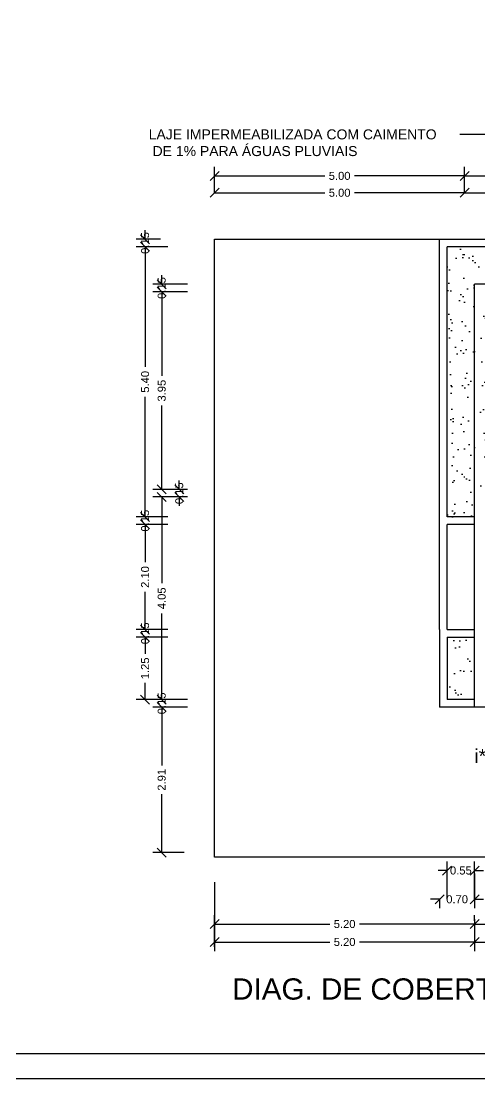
# Model space of a CAD drawing. Header units: millimetres. Extents: x 2182 to 2335, y 1488 to 1614.
# Drawn here: x 2224.01 to 2233.19, y 1552.14 to 1573.28 of the extents above; entities that cross this region are included whole.
import ezdxf
from ezdxf import colors
from ezdxf.entities.mleader import LeaderData, LeaderLine
from ezdxf.math import Vec2, Vec3

# ---------------------------------------------------------------- set-up
doc = ezdxf.new("R2010")
doc.units = ezdxf.units.MM
doc.linetypes.add('HIDDEN', pattern=[0.375, 0.25, -0.125])
for name, color, linetype in [('contraventamentos', 7, 'Continuous'), ('default', 7, 'Continuous'), ('TEXTOS', 7, 'Continuous')]:
    doc.layers.add(name, color=color, linetype=linetype)
doc.styles.add('Anotativo', font='arial.ttf')
doc.styles.add('Arial', font='arial.ttf')
doc.styles.get("Standard").update_dxf_attribs({"font": 'arial.ttf'})
doc.styles.add('Swis721 Lt BT', font='swissl.ttf')
doc.dimstyles.new('1.100', dxfattribs={"dimtxt": 0.16, "dimasz": 0.18, "dimexe": 0.18, "dimexo": 0.0625, "dimgap": 0.09, "dimtad": 0, "dimzin": 0, "dimdsep": 46, "dimtxsty": 'Anotativo', "dimblk": 'ARCHTICK', "dimcen": 0.09, "dimclrd": 1, "dimclre": 7, "dimadec": 0, "dimazin": 0, "dimtfac": 1, "dimtix": 1, "dimtofl": 0, "dimtmove": 0, "dimatfit": 3, "dimfxl": 1, "dimtolj": 1, "dimtzin": 0, "dimarcsym": 0})

# ---------------------------------------------------------------- blocks, each defined once
blk = doc.blocks.new('_Origin')
at = {"color": 0, "linetype": 'ByBlock', "lineweight": -2}
blk.add_line((0, 0), (-1, 0), dxfattribs=at)
blk.add_circle((0, 0), 0.5, dxfattribs=at)
blk = doc.blocks.new('_ArchTick')
at = {"layer": 'contraventamentos'}
blk.add_line((-0.5, -0.5), (0.5, 0.5), dxfattribs=at)
blk = doc.blocks.new('*D578')
at = {"color": 7, "linetype": 'Continuous', "lineweight": -2, "transparency": 16777216}
for p, q in [((2227.886, 1569.843), (2227.886, 1570.365)), ((2232.886, 1569.843), (2232.886, 1570.365))]:
    blk.add_line(p, q, dxfattribs=at)
at = {"color": 1, "linetype": 'Continuous', "lineweight": -2, "transparency": 16777216}
for p, q in [((2227.886, 1570.185), (2230.089, 1570.185)), ((2232.886, 1570.185), (2230.684, 1570.185))]:
    blk.add_line(p, q, dxfattribs=at)
at = {"layer": 'Defpoints', "color": 0, "linetype": 'Continuous', "transparency": 16777216}
for p in [(2232.886, 1570.185), (2227.886, 1569.78), (2232.886, 1569.78)]:
    blk.add_point(p, dxfattribs=at)
at = {"color": 1, "linetype": 'Continuous', "lineweight": -2, "transparency": 16777216, "xscale": 0.18, "yscale": 0.18, "zscale": 0.18, "rotation": 180}
blk.add_blockref('_ArchTick', (2227.886, 1570.185), dxfattribs=at)
at = {"color": 1, "linetype": 'Continuous', "lineweight": -2, "transparency": 16777216, "xscale": 0.18, "yscale": 0.18, "zscale": 0.18}
blk.add_blockref('_ArchTick', (2232.886, 1570.185), dxfattribs=at)
at = {"color": 0, "linetype": 'Continuous', "transparency": 16777216, "insert": (2230.386, 1570.185), "char_height": 0.16, "attachment_point": 5, "style": 'Anotativo'}
blk.add_mtext('\\A1;5.00', dxfattribs=at)
blk = doc.blocks.new('*D579')
at = {"color": 7, "linetype": 'Continuous', "lineweight": -2, "transparency": 16777216}
for p, q in [((2232.886, 1569.843), (2232.886, 1570.365)), ((2237.931, 1569.843), (2237.931, 1570.365))]:
    blk.add_line(p, q, dxfattribs=at)
at = {"color": 1, "linetype": 'Continuous', "lineweight": -2, "transparency": 16777216}
for p, q in [((2232.886, 1570.185), (2235.111, 1570.185)), ((2237.931, 1570.185), (2235.706, 1570.185))]:
    blk.add_line(p, q, dxfattribs=at)
at = {"layer": 'Defpoints', "color": 0, "linetype": 'Continuous', "transparency": 16777216}
for p in [(2237.931, 1570.185), (2232.886, 1569.78), (2237.931, 1569.78)]:
    blk.add_point(p, dxfattribs=at)
at = {"color": 1, "linetype": 'Continuous', "lineweight": -2, "transparency": 16777216, "xscale": 0.18, "yscale": 0.18, "zscale": 0.18, "rotation": 180}
blk.add_blockref('_ArchTick', (2232.886, 1570.185), dxfattribs=at)
at = {"color": 1, "linetype": 'Continuous', "lineweight": -2, "transparency": 16777216, "xscale": 0.18, "yscale": 0.18, "zscale": 0.18}
blk.add_blockref('_ArchTick', (2237.931, 1570.185), dxfattribs=at)
at = {"color": 0, "linetype": 'Continuous', "transparency": 16777216, "insert": (2235.408, 1570.185), "char_height": 0.16, "attachment_point": 5, "style": 'Anotativo'}
blk.add_mtext('\\A1;5.04', dxfattribs=at)
blk = doc.blocks.new('*D584')
at = {"color": 7, "linetype": 'Continuous', "lineweight": -2, "transparency": 16777216}
for p, q in [((2227.886, 1569.911), (2227.886, 1570.028)), ((2232.886, 1569.911), (2232.886, 1570.028))]:
    blk.add_line(p, q, dxfattribs=at)
at = {"color": 1, "linetype": 'Continuous', "lineweight": -2, "transparency": 16777216}
for p, q in [((2227.886, 1569.848), (2230.089, 1569.848)), ((2232.886, 1569.848), (2230.684, 1569.848))]:
    blk.add_line(p, q, dxfattribs=at)
at = {"layer": 'Defpoints', "color": 0, "linetype": 'Continuous', "transparency": 16777216}
for p in [(2227.886, 1569.848), (2232.886, 1569.848), (2232.886, 1569.848)]:
    blk.add_point(p, dxfattribs=at)
at = {"color": 1, "linetype": 'Continuous', "lineweight": -2, "transparency": 16777216, "xscale": 0.18, "yscale": 0.18, "zscale": 0.18, "rotation": 180}
blk.add_blockref('_ArchTick', (2227.886, 1569.848), dxfattribs=at)
at = {"color": 1, "linetype": 'Continuous', "lineweight": -2, "transparency": 16777216, "xscale": 0.18, "yscale": 0.18, "zscale": 0.18}
blk.add_blockref('_ArchTick', (2232.886, 1569.848), dxfattribs=at)
at = {"color": 0, "linetype": 'Continuous', "transparency": 16777216, "insert": (2230.386, 1569.848), "char_height": 0.16, "attachment_point": 5, "style": 'Anotativo'}
blk.add_mtext('\\A1;5.00', dxfattribs=at)
blk = doc.blocks.new('*D585')
at = {"color": 7, "linetype": 'Continuous', "lineweight": -2, "transparency": 16777216}
for p, q in [((2232.886, 1569.911), (2232.886, 1570.028)), ((2250.486, 1569.911), (2250.486, 1570.028))]:
    blk.add_line(p, q, dxfattribs=at)
at = {"color": 1, "linetype": 'Continuous', "lineweight": -2, "transparency": 16777216}
for p, q in [((2232.886, 1569.848), (2241.334, 1569.848)), ((2250.486, 1569.848), (2242.038, 1569.848))]:
    blk.add_line(p, q, dxfattribs=at)
at = {"layer": 'Defpoints', "color": 0, "linetype": 'Continuous', "transparency": 16777216}
for p in [(2232.886, 1569.848), (2250.486, 1569.848), (2250.486, 1569.848)]:
    blk.add_point(p, dxfattribs=at)
at = {"color": 1, "linetype": 'Continuous', "lineweight": -2, "transparency": 16777216, "xscale": 0.18, "yscale": 0.18, "zscale": 0.18, "rotation": 180}
blk.add_blockref('_ArchTick', (2232.886, 1569.848), dxfattribs=at)
at = {"color": 1, "linetype": 'Continuous', "lineweight": -2, "transparency": 16777216, "xscale": 0.18, "yscale": 0.18, "zscale": 0.18}
blk.add_blockref('_ArchTick', (2250.486, 1569.848), dxfattribs=at)
at = {"color": 0, "linetype": 'Continuous', "transparency": 16777216, "insert": (2241.686, 1569.848), "char_height": 0.16, "attachment_point": 5, "style": 'Anotativo'}
blk.add_mtext('\\A1;17.60', dxfattribs=at)
blk = doc.blocks.new('*D595')
at = {"color": 7, "linetype": 'Continuous', "lineweight": -2, "transparency": 16777216}
for p, q in [((2227.886, 1554.782), (2227.886, 1555.415)), ((2233.086, 1555.298), (2233.086, 1555.415))]:
    blk.add_line(p, q, dxfattribs=at)
at = {"color": 1, "linetype": 'Continuous', "lineweight": -2, "transparency": 16777216}
for p, q in [((2227.886, 1555.235), (2230.189, 1555.235)), ((2233.086, 1555.235), (2230.784, 1555.235))]:
    blk.add_line(p, q, dxfattribs=at)
at = {"layer": 'Defpoints', "color": 0, "linetype": 'Continuous', "transparency": 16777216}
for p in [(2233.086, 1555.235), (2233.086, 1555.235), (2227.886, 1554.719)]:
    blk.add_point(p, dxfattribs=at)
at = {"color": 1, "linetype": 'Continuous', "lineweight": -2, "transparency": 16777216, "xscale": 0.18, "yscale": 0.18, "zscale": 0.18, "rotation": 180}
blk.add_blockref('_ArchTick', (2227.886, 1555.235), dxfattribs=at)
at = {"color": 1, "linetype": 'Continuous', "lineweight": -2, "transparency": 16777216, "xscale": 0.18, "yscale": 0.18, "zscale": 0.18}
blk.add_blockref('_ArchTick', (2233.086, 1555.235), dxfattribs=at)
at = {"color": 0, "linetype": 'Continuous', "transparency": 16777216, "insert": (2230.486, 1555.235), "char_height": 0.16, "attachment_point": 5, "style": 'Anotativo'}
blk.add_mtext('\\A1;5.20', dxfattribs=at)
blk = doc.blocks.new('*D596')
at = {"color": 7, "linetype": 'Continuous', "lineweight": -2, "transparency": 16777216}
for p, q in [((2233.086, 1555.298), (2233.086, 1555.415)), ((2241.136, 1555.32), (2241.136, 1555.055))]:
    blk.add_line(p, q, dxfattribs=at)
at = {"color": 1, "linetype": 'Continuous', "lineweight": -2, "transparency": 16777216}
for p, q in [((2233.086, 1555.235), (2236.813, 1555.235)), ((2241.136, 1555.235), (2237.41, 1555.235))]:
    blk.add_line(p, q, dxfattribs=at)
at = {"layer": 'Defpoints', "color": 0, "linetype": 'Continuous', "transparency": 16777216}
for p in [(2233.086, 1555.235), (2241.136, 1555.383), (2241.136, 1555.235)]:
    blk.add_point(p, dxfattribs=at)
at = {"color": 1, "linetype": 'Continuous', "lineweight": -2, "transparency": 16777216, "xscale": 0.18, "yscale": 0.18, "zscale": 0.18, "rotation": 180}
blk.add_blockref('_ArchTick', (2233.086, 1555.235), dxfattribs=at)
at = {"color": 1, "linetype": 'Continuous', "lineweight": -2, "transparency": 16777216, "xscale": 0.18, "yscale": 0.18, "zscale": 0.18}
blk.add_blockref('_ArchTick', (2241.136, 1555.235), dxfattribs=at)
at = {"color": 0, "linetype": 'Continuous', "transparency": 16777216, "insert": (2237.111, 1555.235), "char_height": 0.16, "attachment_point": 5, "style": 'Anotativo'}
blk.add_mtext('\\A1;8.05', dxfattribs=at)
blk = doc.blocks.new('*D602')
at = {"color": 7, "linetype": 'Continuous', "lineweight": -2, "transparency": 16777216}
for p, q in [((2227.886, 1556.069), (2227.886, 1554.696)), ((2233.086, 1555.33), (2233.086, 1554.696))]:
    blk.add_line(p, q, dxfattribs=at)
at = {"color": 1, "linetype": 'Continuous', "lineweight": -2, "transparency": 16777216}
for p, q in [((2227.886, 1554.876), (2230.189, 1554.876)), ((2233.086, 1554.876), (2230.784, 1554.876))]:
    blk.add_line(p, q, dxfattribs=at)
at = {"layer": 'Defpoints', "color": 0, "linetype": 'Continuous', "transparency": 16777216}
for p in [(2227.886, 1556.132), (2233.086, 1555.393), (2233.086, 1554.876)]:
    blk.add_point(p, dxfattribs=at)
at = {"color": 1, "linetype": 'Continuous', "lineweight": -2, "transparency": 16777216, "xscale": 0.18, "yscale": 0.18, "zscale": 0.18, "rotation": 180}
blk.add_blockref('_ArchTick', (2227.886, 1554.876), dxfattribs=at)
at = {"color": 1, "linetype": 'Continuous', "lineweight": -2, "transparency": 16777216, "xscale": 0.18, "yscale": 0.18, "zscale": 0.18}
blk.add_blockref('_ArchTick', (2233.086, 1554.876), dxfattribs=at)
at = {"color": 0, "linetype": 'Continuous', "transparency": 16777216, "insert": (2230.486, 1554.876), "char_height": 0.16, "attachment_point": 5, "style": 'Anotativo'}
blk.add_mtext('\\A1;5.20', dxfattribs=at)
blk = doc.blocks.new('*D603')
at = {"color": 7, "linetype": 'Continuous', "lineweight": -2, "transparency": 16777216}
for p, q in [((2233.086, 1555.33), (2233.086, 1554.696)), ((2250.486, 1555.33), (2250.486, 1554.696))]:
    blk.add_line(p, q, dxfattribs=at)
at = {"color": 1, "linetype": 'Continuous', "lineweight": -2, "transparency": 16777216}
for p, q in [((2233.086, 1554.876), (2241.434, 1554.876)), ((2250.486, 1554.876), (2242.138, 1554.876))]:
    blk.add_line(p, q, dxfattribs=at)
at = {"layer": 'Defpoints', "color": 0, "linetype": 'Continuous', "transparency": 16777216}
for p in [(2233.086, 1555.393), (2250.486, 1555.393), (2250.486, 1554.876)]:
    blk.add_point(p, dxfattribs=at)
at = {"color": 1, "linetype": 'Continuous', "lineweight": -2, "transparency": 16777216, "xscale": 0.18, "yscale": 0.18, "zscale": 0.18, "rotation": 180}
blk.add_blockref('_ArchTick', (2233.086, 1554.876), dxfattribs=at)
at = {"color": 1, "linetype": 'Continuous', "lineweight": -2, "transparency": 16777216, "xscale": 0.18, "yscale": 0.18, "zscale": 0.18}
blk.add_blockref('_ArchTick', (2250.486, 1554.876), dxfattribs=at)
at = {"color": 0, "linetype": 'Continuous', "transparency": 16777216, "insert": (2241.786, 1554.876), "char_height": 0.16, "attachment_point": 5, "style": 'Anotativo'}
blk.add_mtext('\\A1;17.40', dxfattribs=at)
blk = doc.blocks.new('*D605')
at = {"color": 7, "linetype": 'Continuous', "lineweight": -2, "transparency": 16777216}
for p, q in [((2233.086, 1556.242), (2233.086, 1555.549)), ((2232.386, 1555.747), (2232.386, 1555.549))]:
    blk.add_line(p, q, dxfattribs=at)
at = {"color": 1, "linetype": 'Continuous', "lineweight": -2, "transparency": 16777216}
for p, q in [((2232.386, 1555.729), (2232.206, 1555.729)), ((2233.086, 1555.729), (2233.266, 1555.729))]:
    blk.add_line(p, q, dxfattribs=at)
at = {"layer": 'Defpoints', "color": 0, "linetype": 'Continuous', "transparency": 16777216}
for p in [(2233.086, 1556.304), (2232.386, 1555.81), (2232.386, 1555.729)]:
    blk.add_point(p, dxfattribs=at)
at = {"color": 1, "linetype": 'Continuous', "lineweight": -2, "transparency": 16777216, "xscale": 0.18, "yscale": 0.18, "zscale": 0.18}
blk.add_blockref('_ArchTick', (2232.386, 1555.729), dxfattribs=at)
at = {"color": 1, "linetype": 'Continuous', "lineweight": -2, "transparency": 16777216, "xscale": 0.18, "yscale": 0.18, "zscale": 0.18, "rotation": 180}
blk.add_blockref('_ArchTick', (2233.086, 1555.729), dxfattribs=at)
at = {"color": 0, "linetype": 'Continuous', "transparency": 16777216, "insert": (2232.736, 1555.729), "char_height": 0.16, "attachment_point": 5, "style": 'Anotativo'}
blk.add_mtext('\\A1;0.70', dxfattribs=at)
blk = doc.blocks.new('*D606')
at = {"color": 7, "linetype": 'Continuous', "lineweight": -2, "transparency": 16777216}
for p, q in [((2232.536, 1555.729), (2232.536, 1556.484)), ((2233.086, 1555.729), (2233.086, 1556.484))]:
    blk.add_line(p, q, dxfattribs=at)
at = {"color": 1, "linetype": 'Continuous', "lineweight": -2, "transparency": 16777216}
for p, q in [((2232.536, 1556.304), (2232.356, 1556.304)), ((2233.086, 1556.304), (2233.266, 1556.304))]:
    blk.add_line(p, q, dxfattribs=at)
at = {"layer": 'Defpoints', "color": 0, "linetype": 'Continuous', "transparency": 16777216}
for p in [(2232.536, 1556.304), (2232.536, 1555.666), (2233.086, 1555.666)]:
    blk.add_point(p, dxfattribs=at)
at = {"color": 1, "linetype": 'Continuous', "lineweight": -2, "transparency": 16777216, "xscale": 0.18, "yscale": 0.18, "zscale": 0.18}
blk.add_blockref('_ArchTick', (2232.536, 1556.304), dxfattribs=at)
at = {"color": 1, "linetype": 'Continuous', "lineweight": -2, "transparency": 16777216, "xscale": 0.18, "yscale": 0.18, "zscale": 0.18, "rotation": 180}
blk.add_blockref('_ArchTick', (2233.086, 1556.304), dxfattribs=at)
at = {"color": 0, "linetype": 'Continuous', "transparency": 16777216, "insert": (2232.811, 1556.304), "char_height": 0.16, "attachment_point": 5, "style": 'Anotativo'}
blk.add_mtext('\\A1;0.55', dxfattribs=at)
blk = doc.blocks.new('*D607')
at = {"color": 7, "linetype": 'Continuous', "lineweight": -2, "transparency": 16777216}
for p, q in [((2226.951, 1560.969), (2226.315, 1560.969)), ((2226.951, 1559.719), (2226.315, 1559.719))]:
    blk.add_line(p, q, dxfattribs=at)
at = {"color": 1, "linetype": 'Continuous', "lineweight": -2, "transparency": 16777216}
for p, q in [((2226.495, 1560.969), (2226.495, 1560.635)), ((2226.495, 1559.719), (2226.495, 1560.053))]:
    blk.add_line(p, q, dxfattribs=at)
at = {"layer": 'Defpoints', "color": 0, "linetype": 'Continuous', "transparency": 16777216}
for p in [(2226.495, 1560.969), (2227.013, 1560.969), (2227.013, 1559.719)]:
    blk.add_point(p, dxfattribs=at)
at = {"color": 1, "linetype": 'Continuous', "lineweight": -2, "transparency": 16777216, "xscale": 0.18, "yscale": 0.18, "zscale": 0.18}
for p, rotation in [((2226.495, 1560.969), 90), ((2226.495, 1559.719), 270)]:
    blk.add_blockref('_ArchTick', p, dxfattribs=dict(at, rotation=rotation))
at = {"color": 0, "linetype": 'Continuous', "transparency": 16777216, "insert": (2226.495, 1560.344), "char_height": 0.16, "attachment_point": 5, "rotation": 90, "style": 'Anotativo'}
blk.add_mtext('\\A1;1.25', dxfattribs=at)
blk = doc.blocks.new('*D608')
at = {"color": 1, "linetype": 'Continuous', "lineweight": -2, "transparency": 16777216}
for p, q in [((2226.495, 1561.119), (2226.495, 1561.299)), ((2226.495, 1560.969), (2226.495, 1560.789))]:
    blk.add_line(p, q, dxfattribs=at)
at = {"color": 7, "linetype": 'Continuous', "lineweight": -2, "transparency": 16777216}
for p, q in [((2226.951, 1561.119), (2226.315, 1561.119)), ((2226.951, 1560.969), (2226.315, 1560.969))]:
    blk.add_line(p, q, dxfattribs=at)
at = {"layer": 'Defpoints', "color": 0, "linetype": 'Continuous', "transparency": 16777216}
for p in [(2226.495, 1561.119), (2227.013, 1561.119), (2227.013, 1560.969)]:
    blk.add_point(p, dxfattribs=at)
at = {"color": 1, "linetype": 'Continuous', "lineweight": -2, "transparency": 16777216, "xscale": 0.18, "yscale": 0.18, "zscale": 0.18}
for p, rotation in [((2226.495, 1561.119), 270), ((2226.495, 1560.969), 90)]:
    blk.add_blockref('_ArchTick', p, dxfattribs=dict(at, rotation=rotation))
at = {"color": 0, "linetype": 'Continuous', "transparency": 16777216, "insert": (2226.495, 1561.044), "char_height": 0.16, "attachment_point": 5, "rotation": 90, "style": 'Anotativo'}
blk.add_mtext('\\A1;0.15', dxfattribs=at)
blk = doc.blocks.new('*D609')
at = {"color": 7, "linetype": 'Continuous', "lineweight": -2, "transparency": 16777216}
for p, q in [((2226.951, 1563.22), (2226.315, 1563.22)), ((2226.951, 1561.119), (2226.315, 1561.119))]:
    blk.add_line(p, q, dxfattribs=at)
at = {"color": 1, "linetype": 'Continuous', "lineweight": -2, "transparency": 16777216}
for p, q in [((2226.495, 1563.22), (2226.495, 1562.469)), ((2226.495, 1561.119), (2226.495, 1561.871))]:
    blk.add_line(p, q, dxfattribs=at)
at = {"layer": 'Defpoints', "color": 0, "linetype": 'Continuous', "transparency": 16777216}
for p in [(2226.495, 1563.22), (2227.013, 1563.22), (2227.013, 1561.119)]:
    blk.add_point(p, dxfattribs=at)
at = {"color": 1, "linetype": 'Continuous', "lineweight": -2, "transparency": 16777216, "xscale": 0.18, "yscale": 0.18, "zscale": 0.18}
for p, rotation in [((2226.495, 1563.22), 90), ((2226.495, 1561.119), 270)]:
    blk.add_blockref('_ArchTick', p, dxfattribs=dict(at, rotation=rotation))
at = {"color": 0, "linetype": 'Continuous', "transparency": 16777216, "insert": (2226.495, 1562.17), "char_height": 0.16, "attachment_point": 5, "rotation": 90, "style": 'Anotativo'}
blk.add_mtext('\\A1;2.10', dxfattribs=at)
blk = doc.blocks.new('*D610')
at = {"color": 1, "linetype": 'Continuous', "lineweight": -2, "transparency": 16777216}
for p, q in [((2226.495, 1563.37), (2226.495, 1563.55)), ((2226.495, 1563.22), (2226.495, 1563.04))]:
    blk.add_line(p, q, dxfattribs=at)
at = {"color": 7, "linetype": 'Continuous', "lineweight": -2, "transparency": 16777216}
for p, q in [((2226.951, 1563.37), (2226.315, 1563.37)), ((2226.951, 1563.22), (2226.315, 1563.22))]:
    blk.add_line(p, q, dxfattribs=at)
at = {"layer": 'Defpoints', "color": 0, "linetype": 'Continuous', "transparency": 16777216}
for p in [(2226.495, 1563.37), (2227.013, 1563.37), (2227.013, 1563.22)]:
    blk.add_point(p, dxfattribs=at)
at = {"color": 1, "linetype": 'Continuous', "lineweight": -2, "transparency": 16777216, "xscale": 0.18, "yscale": 0.18, "zscale": 0.18}
for p, rotation in [((2226.495, 1563.37), 270), ((2226.495, 1563.22), 90)]:
    blk.add_blockref('_ArchTick', p, dxfattribs=dict(at, rotation=rotation))
at = {"color": 0, "linetype": 'Continuous', "transparency": 16777216, "insert": (2226.495, 1563.295), "char_height": 0.16, "attachment_point": 5, "rotation": 90, "style": 'Anotativo'}
blk.add_mtext('\\A1;0.15', dxfattribs=at)
blk = doc.blocks.new('*D611')
at = {"color": 7, "linetype": 'Continuous', "lineweight": -2, "transparency": 16777216}
for p, q in [((2226.951, 1568.769), (2226.315, 1568.769)), ((2226.951, 1563.37), (2226.315, 1563.37))]:
    blk.add_line(p, q, dxfattribs=at)
at = {"color": 1, "linetype": 'Continuous', "lineweight": -2, "transparency": 16777216}
for p, q in [((2226.495, 1568.769), (2226.495, 1566.367)), ((2226.495, 1563.37), (2226.495, 1565.772))]:
    blk.add_line(p, q, dxfattribs=at)
at = {"layer": 'Defpoints', "color": 0, "linetype": 'Continuous', "transparency": 16777216}
for p in [(2226.495, 1568.769), (2227.013, 1568.769), (2227.013, 1563.37)]:
    blk.add_point(p, dxfattribs=at)
at = {"color": 1, "linetype": 'Continuous', "lineweight": -2, "transparency": 16777216, "xscale": 0.18, "yscale": 0.18, "zscale": 0.18}
for p, rotation in [((2226.495, 1568.769), 90), ((2226.495, 1563.37), 270)]:
    blk.add_blockref('_ArchTick', p, dxfattribs=dict(at, rotation=rotation))
at = {"color": 0, "linetype": 'Continuous', "transparency": 16777216, "insert": (2226.495, 1566.07), "char_height": 0.16, "attachment_point": 5, "rotation": 90, "style": 'Anotativo'}
blk.add_mtext('\\A1;5.40', dxfattribs=at)
blk = doc.blocks.new('*D612')
at = {"color": 1, "linetype": 'Continuous', "lineweight": -2, "transparency": 16777216}
for p, q in [((2226.495, 1568.919), (2226.495, 1569.099)), ((2226.495, 1568.769), (2226.495, 1568.589))]:
    blk.add_line(p, q, dxfattribs=at)
at = {"color": 7, "linetype": 'Continuous', "lineweight": -2, "transparency": 16777216}
for p, q in [((2226.801, 1568.919), (2226.315, 1568.919)), ((2226.951, 1568.769), (2226.315, 1568.769))]:
    blk.add_line(p, q, dxfattribs=at)
at = {"layer": 'Defpoints', "color": 0, "linetype": 'Continuous', "transparency": 16777216}
for p in [(2226.495, 1568.919), (2226.863, 1568.919), (2227.013, 1568.769)]:
    blk.add_point(p, dxfattribs=at)
at = {"color": 1, "linetype": 'Continuous', "lineweight": -2, "transparency": 16777216, "xscale": 0.18, "yscale": 0.18, "zscale": 0.18}
for p, rotation in [((2226.495, 1568.919), 270), ((2226.495, 1568.769), 90)]:
    blk.add_blockref('_ArchTick', p, dxfattribs=dict(at, rotation=rotation))
at = {"color": 0, "linetype": 'Continuous', "transparency": 16777216, "insert": (2226.495, 1568.844), "char_height": 0.16, "attachment_point": 5, "rotation": 90, "style": 'Anotativo'}
blk.add_mtext('\\A1;0.15', dxfattribs=at)
blk = doc.blocks.new('*D613')
at = {"color": 1, "linetype": 'Continuous', "lineweight": -2, "transparency": 16777216}
for p, q in [((2226.827, 1559.719), (2226.827, 1559.899)), ((2226.827, 1559.569), (2226.827, 1559.389))]:
    blk.add_line(p, q, dxfattribs=at)
at = {"color": 7, "linetype": 'Continuous', "lineweight": -2, "transparency": 16777216}
for p, q in [((2227.342, 1559.719), (2226.647, 1559.719)), ((2227.342, 1559.569), (2226.647, 1559.569))]:
    blk.add_line(p, q, dxfattribs=at)
at = {"layer": 'Defpoints', "color": 0, "linetype": 'Continuous', "transparency": 16777216}
for p in [(2226.827, 1559.719), (2227.404, 1559.719), (2227.404, 1559.569)]:
    blk.add_point(p, dxfattribs=at)
at = {"color": 1, "linetype": 'Continuous', "lineweight": -2, "transparency": 16777216, "xscale": 0.18, "yscale": 0.18, "zscale": 0.18}
for p, rotation in [((2226.827, 1559.719), 270), ((2226.827, 1559.569), 90)]:
    blk.add_blockref('_ArchTick', p, dxfattribs=dict(at, rotation=rotation))
at = {"color": 0, "linetype": 'Continuous', "transparency": 16777216, "insert": (2226.827, 1559.644), "char_height": 0.16, "attachment_point": 5, "rotation": 90, "style": 'Anotativo'}
blk.add_mtext('\\A1;0.15', dxfattribs=at)
blk = doc.blocks.new('*D614')
at = {"color": 7, "linetype": 'Continuous', "lineweight": -2, "transparency": 16777216}
for p, q in [((2227.342, 1563.769), (2226.647, 1563.769)), ((2227.342, 1559.719), (2226.647, 1559.719))]:
    blk.add_line(p, q, dxfattribs=at)
at = {"color": 1, "linetype": 'Continuous', "lineweight": -2, "transparency": 16777216}
for p, q in [((2226.827, 1563.769), (2226.827, 1562.046)), ((2226.827, 1559.719), (2226.827, 1561.443))]:
    blk.add_line(p, q, dxfattribs=at)
at = {"layer": 'Defpoints', "color": 0, "linetype": 'Continuous', "transparency": 16777216}
for p in [(2226.827, 1563.769), (2227.404, 1563.769), (2227.404, 1559.719)]:
    blk.add_point(p, dxfattribs=at)
at = {"color": 1, "linetype": 'Continuous', "lineweight": -2, "transparency": 16777216, "xscale": 0.18, "yscale": 0.18, "zscale": 0.18}
for p, rotation in [((2226.827, 1563.769), 90), ((2226.827, 1559.719), 270)]:
    blk.add_blockref('_ArchTick', p, dxfattribs=dict(at, rotation=rotation))
at = {"color": 0, "linetype": 'Continuous', "transparency": 16777216, "insert": (2226.827, 1561.744), "char_height": 0.16, "attachment_point": 5, "rotation": 90, "style": 'Anotativo'}
blk.add_mtext('\\A1;4.05', dxfattribs=at)
blk = doc.blocks.new('*D615')
at = {"color": 1, "linetype": 'Continuous', "lineweight": -2, "transparency": 16777216}
for p, q in [((2227.178, 1563.919), (2227.178, 1564.099)), ((2227.178, 1563.769), (2227.178, 1563.589))]:
    blk.add_line(p, q, dxfattribs=at)
at = {"color": 7, "linetype": 'Continuous', "lineweight": -2, "transparency": 16777216}
for p, q in [((2227.342, 1563.919), (2226.998, 1563.919)), ((2227.342, 1563.769), (2226.998, 1563.769))]:
    blk.add_line(p, q, dxfattribs=at)
at = {"layer": 'Defpoints', "color": 0, "linetype": 'Continuous', "transparency": 16777216}
for p in [(2227.178, 1563.919), (2227.404, 1563.919), (2227.404, 1563.769)]:
    blk.add_point(p, dxfattribs=at)
at = {"color": 1, "linetype": 'Continuous', "lineweight": -2, "transparency": 16777216, "xscale": 0.18, "yscale": 0.18, "zscale": 0.18}
for p, rotation in [((2227.178, 1563.919), 270), ((2227.178, 1563.769), 90)]:
    blk.add_blockref('_ArchTick', p, dxfattribs=dict(at, rotation=rotation))
at = {"color": 0, "linetype": 'Continuous', "transparency": 16777216, "insert": (2227.178, 1563.844), "char_height": 0.16, "attachment_point": 5, "rotation": 90, "style": 'Anotativo'}
blk.add_mtext('\\A1;0.15', dxfattribs=at)
blk = doc.blocks.new('*D616')
at = {"color": 7, "linetype": 'Continuous', "lineweight": -2, "transparency": 16777216}
for p, q in [((2227.342, 1567.869), (2226.647, 1567.869)), ((2227.342, 1563.919), (2226.647, 1563.919))]:
    blk.add_line(p, q, dxfattribs=at)
at = {"color": 1, "linetype": 'Continuous', "lineweight": -2, "transparency": 16777216}
for p, q in [((2226.827, 1567.869), (2226.827, 1566.193)), ((2226.827, 1563.919), (2226.827, 1565.596))]:
    blk.add_line(p, q, dxfattribs=at)
at = {"layer": 'Defpoints', "color": 0, "linetype": 'Continuous', "transparency": 16777216}
for p in [(2226.827, 1567.869), (2227.404, 1567.869), (2227.404, 1563.919)]:
    blk.add_point(p, dxfattribs=at)
at = {"color": 1, "linetype": 'Continuous', "lineweight": -2, "transparency": 16777216, "xscale": 0.18, "yscale": 0.18, "zscale": 0.18}
for p, rotation in [((2226.827, 1567.869), 90), ((2226.827, 1563.919), 270)]:
    blk.add_blockref('_ArchTick', p, dxfattribs=dict(at, rotation=rotation))
at = {"color": 0, "linetype": 'Continuous', "transparency": 16777216, "insert": (2226.827, 1565.894), "char_height": 0.16, "attachment_point": 5, "rotation": 90, "style": 'Anotativo'}
blk.add_mtext('\\A1;3.95', dxfattribs=at)
blk = doc.blocks.new('*D617')
at = {"color": 1, "linetype": 'Continuous', "lineweight": -2, "transparency": 16777216}
for p, q in [((2226.827, 1568.019), (2226.827, 1568.199)), ((2226.827, 1567.869), (2226.827, 1567.689))]:
    blk.add_line(p, q, dxfattribs=at)
at = {"color": 7, "linetype": 'Continuous', "lineweight": -2, "transparency": 16777216}
for p, q in [((2227.342, 1568.019), (2226.647, 1568.019)), ((2227.342, 1567.869), (2226.647, 1567.869))]:
    blk.add_line(p, q, dxfattribs=at)
at = {"layer": 'Defpoints', "color": 0, "linetype": 'Continuous', "transparency": 16777216}
for p in [(2226.827, 1568.019), (2227.404, 1568.019), (2227.404, 1567.869)]:
    blk.add_point(p, dxfattribs=at)
at = {"color": 1, "linetype": 'Continuous', "lineweight": -2, "transparency": 16777216, "xscale": 0.18, "yscale": 0.18, "zscale": 0.18}
for p, rotation in [((2226.827, 1568.019), 270), ((2226.827, 1567.869), 90)]:
    blk.add_blockref('_ArchTick', p, dxfattribs=dict(at, rotation=rotation))
at = {"color": 0, "linetype": 'Continuous', "transparency": 16777216, "insert": (2226.827, 1567.944), "char_height": 0.16, "attachment_point": 5, "rotation": 90, "style": 'Anotativo'}
blk.add_mtext('\\A1;0.15', dxfattribs=at)
blk = doc.blocks.new('*D618')
at = {"color": 7, "linetype": 'Continuous', "lineweight": -2, "transparency": 16777216}
for p, q in [((2227.279, 1559.569), (2226.647, 1559.569)), ((2227.279, 1556.664), (2226.647, 1556.664))]:
    blk.add_line(p, q, dxfattribs=at)
at = {"color": 1, "linetype": 'Continuous', "lineweight": -2, "transparency": 16777216}
for p, q in [((2226.827, 1559.569), (2226.827, 1558.4)), ((2226.827, 1556.664), (2226.827, 1557.833))]:
    blk.add_line(p, q, dxfattribs=at)
at = {"layer": 'Defpoints', "color": 0, "linetype": 'Continuous', "transparency": 16777216}
for p in [(2227.342, 1559.569), (2226.827, 1556.664), (2227.342, 1556.664)]:
    blk.add_point(p, dxfattribs=at)
at = {"color": 1, "linetype": 'Continuous', "lineweight": -2, "transparency": 16777216, "xscale": 0.18, "yscale": 0.18, "zscale": 0.18}
for p, rotation in [((2226.827, 1559.569), 90), ((2226.827, 1556.664), 270)]:
    blk.add_blockref('_ArchTick', p, dxfattribs=dict(at, rotation=rotation))
at = {"color": 0, "linetype": 'Continuous', "transparency": 16777216, "insert": (2226.827, 1558.117), "char_height": 0.16, "attachment_point": 5, "rotation": 90, "style": 'Anotativo'}
blk.add_mtext('\\A1;2.91', dxfattribs=at)

msp = doc.modelspace()

# ---------------------------------------------------------------- hatches: boundary and pattern name
at = {"linetype": 'Continuous'}
h = msp.add_hatch(dxfattribs=at)
h.set_pattern_fill('AR-SAND', color=8, scale=0.0097)
h.set_pattern_definition([(37.5, (347.55556, -63.9238), (-0.015520304, 0.47473084), [0, -0.3744976, 0, -0.418846, 0, -0.4003675]), (7.5, (347.55556, -63.9238), (0.43603758, 0.69532035), [0, -0.2020316, 0, -0.3375406, 0, -0.1293495]), (327.5, (347.2525, -63.9238), (0.7672626, 0.00139407), [0, -0.12319, 0, -0.443484, 0, -0.578993]), (317.5, (347.2525, -63.9238), (0.74064976, 0.21624144), [0, -0.061595, 0, -0.2907284, 0, -0.332613])])
h.paths.add_polyline_path([(2237.931, 1568.019), (2237.931, 1568.769), (2232.536, 1568.769), (2232.536, 1567.269), (2232.536, 1565.419), (2232.536, 1563.37), (2233.086, 1563.37), (2233.086, 1568.019)])
h.paths.add_polyline_path([(2233.206, 1563.919), (2234.286, 1563.919), (2234.286, 1567.869), (2233.206, 1567.869)], flags=17)
h.paths.add_polyline_path([(2233.086, 1560.969), (2232.536, 1560.969), (2232.536, 1559.719), (2233.086, 1559.719)])

# ---------------------------------------------------------------- linework, layer by layer
at = {"color": 7, "linetype": 'Continuous'}
for p, q in [((2227.886, 1568.919), (2252.886, 1568.919)), ((2227.886, 1556.569), (2227.886, 1568.919)), ((2252.886, 1556.569), (2227.886, 1556.569))]:
    msp.add_line(p, q, dxfattribs=at)
at = {"color": 1, "linetype": 'Continuous'}
for p, q in [((2232.386, 1563.22), (2232.386, 1568.919)), ((2232.536, 1567.269), (2232.536, 1568.769)), ((2232.536, 1565.419), (2232.536, 1567.269)), ((2232.536, 1563.37), (2232.536, 1565.419)), ((2232.386, 1561.119), (2232.386, 1563.269)), ((2233.086, 1563.37), (2232.536, 1563.37)), ((2233.086, 1563.22), (2232.536, 1563.22)), ((2232.536, 1561.119), (2232.536, 1563.22)), ((2233.086, 1563.22), (2232.536, 1563.22)), ((2232.386, 1561.119), (2232.386, 1559.569)), ((2232.536, 1561.119), (2233.086, 1561.119)), ((2232.536, 1560.969), (2232.536, 1559.719)), ((2232.536, 1560.969), (2233.086, 1560.969)), ((2233.086, 1559.719), (2232.536, 1559.719)), ((2233.086, 1559.569), (2232.386, 1559.569))]:
    msp.add_line(p, q, dxfattribs=at)
at = {"color": 1, "linetype": 'HIDDEN'}
msp.add_line((2232.386, 1567.419), (2232.386, 1568.769), dxfattribs=at)
at = {"color": 4, "linetype": 'Continuous'}
msp.add_line((2233.086, 1559.569), (2233.086, 1568.019), dxfattribs=at)
at = {"color": 6, "linetype": 'Continuous'}
for p, q in [((2250.486, 1568.019), (2233.086, 1568.019)), ((2250.486, 1559.569), (2233.086, 1559.569))]:
    msp.add_line(p, q, dxfattribs=at)
for points in [[(2197.344, 1610.541), (2280.144, 1610.541), (2280.144, 1552.141), (2197.344, 1552.141)], [(2197.844, 1610.041), (2279.644, 1610.041), (2279.644, 1552.641), (2197.844, 1552.641)]]:
    msp.add_lwpolyline(points, close=True, dxfattribs=at)
at = {"color": 1, "linetype": 'Continuous'}
msp.add_lwpolyline([(2232.386, 1568.769), (2232.386, 1568.919), (2237.931, 1568.919), (2237.931, 1568.769), (2232.536, 1568.769)], dxfattribs=at)

# ---------------------------------------------------------------- texts
at = {"layer": 'default', "style": 'Arial'}
msp.add_text('i*= RECOMENDADA PELO FABRICANTE', height=0.2736, dxfattribs=at).set_placement((2233.084, 1558.456))
at = {"layer": 'TEXTOS', "color": 3, "style": 'Swis721 Lt BT'}
msp.add_text('DIAG. DE COBERTRURA                                                Escala- 1:100', height=0.4242, dxfattribs=at).set_placement((2228.235, 1553.725))

# ---------------------------------------------------------------- dimensions: what is measured, and where the dimension line sits
at = {"color": 7, "linetype": 'Continuous'}
for base, p1, p2, picture, middle in [((2232.886, 1570.185), (2227.886, 1569.78), (2232.886, 1569.78), '*D578', (2230.386, 1570.185)), ((2232.886, 1569.848), (2227.886, 1569.848), (2232.886, 1569.848), '*D584', (2230.386, 1569.848)), ((2232.536, 1556.304), (2233.086, 1555.666), (2232.536, 1555.666), '*D606', (2232.811, 1556.304)), ((2232.386, 1555.729), (2233.086, 1556.304), (2232.386, 1555.81), '*D605', (2232.736, 1555.729)), ((2233.086, 1554.876), (2227.886, 1556.132), (2233.086, 1555.393), '*D602', (2230.486, 1554.876)), ((2233.086, 1555.235), (2227.886, 1554.719), (2233.086, 1555.235), '*D595', (2230.486, 1555.235))]:
    dim = msp.add_linear_dim(base=base, p1=p1, p2=p2, dimstyle='1.100', dxfattribs=at)
    dim.commit()
    dim.dimension.update_dxf_attribs({"geometry": picture, "text_midpoint": middle})
for base, p1, p2, picture, middle in [((2237.9305, 1570.1853), (2232.8863, 1569.7801), (2237.9305, 1569.7801), '*D579', (2235.4084, 1570.1853)), ((2250.486, 1569.848), (2232.886, 1569.848), (2250.486, 1569.848), '*D585', (2241.686, 1569.848)), ((2241.136, 1555.235), (2233.086, 1555.235), (2241.136, 1555.383), '*D596', (2237.111, 1555.235)), ((2250.486, 1554.876), (2233.086, 1555.393), (2250.486, 1555.393), '*D603', (2241.786, 1554.876))]:
    dim = msp.add_linear_dim(base=base, p1=p1, p2=p2, dimstyle='1.100', override={"dimtmove": 1}, dxfattribs=at)
    dim.commit()
    dim.dimension.update_dxf_attribs({"geometry": picture, "text_midpoint": middle})
for base, p1, p2, picture, middle in [((2226.495, 1568.919), (2227.013, 1568.769), (2226.863, 1568.919), '*D612', (2226.495, 1568.844)), ((2226.495, 1568.769), (2227.013, 1563.37), (2227.013, 1568.769), '*D611', (2226.495, 1566.07)), ((2226.827, 1568.019), (2227.404, 1567.869), (2227.404, 1568.019), '*D617', (2226.827, 1567.944)), ((2226.827, 1567.869), (2227.404, 1563.919), (2227.404, 1567.869), '*D616', (2226.827, 1565.894)), ((2227.178, 1563.919), (2227.404, 1563.769), (2227.404, 1563.919), '*D615', (2227.178, 1563.844)), ((2226.827, 1563.769), (2227.404, 1559.719), (2227.404, 1563.769), '*D614', (2226.827, 1561.744)), ((2226.495, 1563.37), (2227.013, 1563.22), (2227.013, 1563.37), '*D610', (2226.495, 1563.295)), ((2226.495, 1563.22), (2227.013, 1561.119), (2227.013, 1563.22), '*D609', (2226.495, 1562.17)), ((2226.495, 1561.119), (2227.013, 1560.969), (2227.013, 1561.119), '*D608', (2226.495, 1561.044))]:
    dim = msp.add_linear_dim(base=base, p1=p1, p2=p2, angle=90, dimstyle='1.100', override={"dimtmove": 1}, dxfattribs=at)
    dim.commit()
    dim.dimension.update_dxf_attribs({"geometry": picture, "text_midpoint": middle})
for base, p1, p2, picture, middle in [((2226.495, 1560.969), (2227.013, 1559.719), (2227.013, 1560.969), '*D607', (2226.495, 1560.344)), ((2226.827, 1559.719), (2227.404, 1559.569), (2227.404, 1559.719), '*D613', (2226.827, 1559.644)), ((2226.8269, 1556.664), (2227.3417, 1559.5692), (2227.3417, 1556.664), '*D618', (2226.8269, 1558.1166))]:
    dim = msp.add_linear_dim(base=base, p1=p1, p2=p2, angle=90, dimstyle='1.100', dxfattribs=at)
    dim.commit()
    dim.dimension.update_dxf_attribs({"geometry": picture, "text_midpoint": middle})

# ---------------------------------------------------------------- leaders
ml = msp.add_multileader_mtext('Standard', dxfattribs=at)
ml.set_content('LAJE IMPERMEABILIZADA COM CAIMENTO\\P DE 1% PARA ÁGUAS PLUVIAIS', color=1)
ml.set_leader_properties()
ml.set_arrow_properties(name='ORIGIN')
ml.build(insert=Vec2(0, 0))
ml.multileader.update_dxf_attribs({"text_left_attachment_type": 2, "dogleg_length": 1, "arrow_head_size": 0.2})
ctx = ml.context
ctx.base_point, ctx.char_height, ctx.arrow_head_size, ctx.landing_gap_size, ctx.plane_origin = Vec3(2226.067, 1570.818), 0.2, 0.2, 0.5, Vec3(2233.793, 1568.47)
ctx.left_attachment = 2
notes = []
notes.append((ctx, [(0, (1, 1, 0), (2233.793, 1571.011), (-1, 0), 1, [(0, [(2233.793, 1568.355)], 0, [])])]))
ctx.mtext.insert, ctx.mtext.flow_direction = Vec3(2226.567, 1571.115), 5
for ctx, leaders in notes:
    for number, flags, end, landing, length, lines in leaders:
        leader = LeaderData()
        leader.index, (leader.has_last_leader_line, leader.has_dogleg_vector, leader.attachment_direction) = number, flags
        leader.last_leader_point, leader.dogleg_vector, leader.dogleg_length = Vec3(end), Vec3(landing), length
        for number, points, colour, breaks in lines:
            line = LeaderLine()
            line.index, line.vertices, line.color, line.breaks = number, Vec3.list(points), colors.encode_raw_color(colour), breaks
            leader.lines.append(line)
        ctx.leaders.append(leader)

doc.saveas('drawing.dxf')
